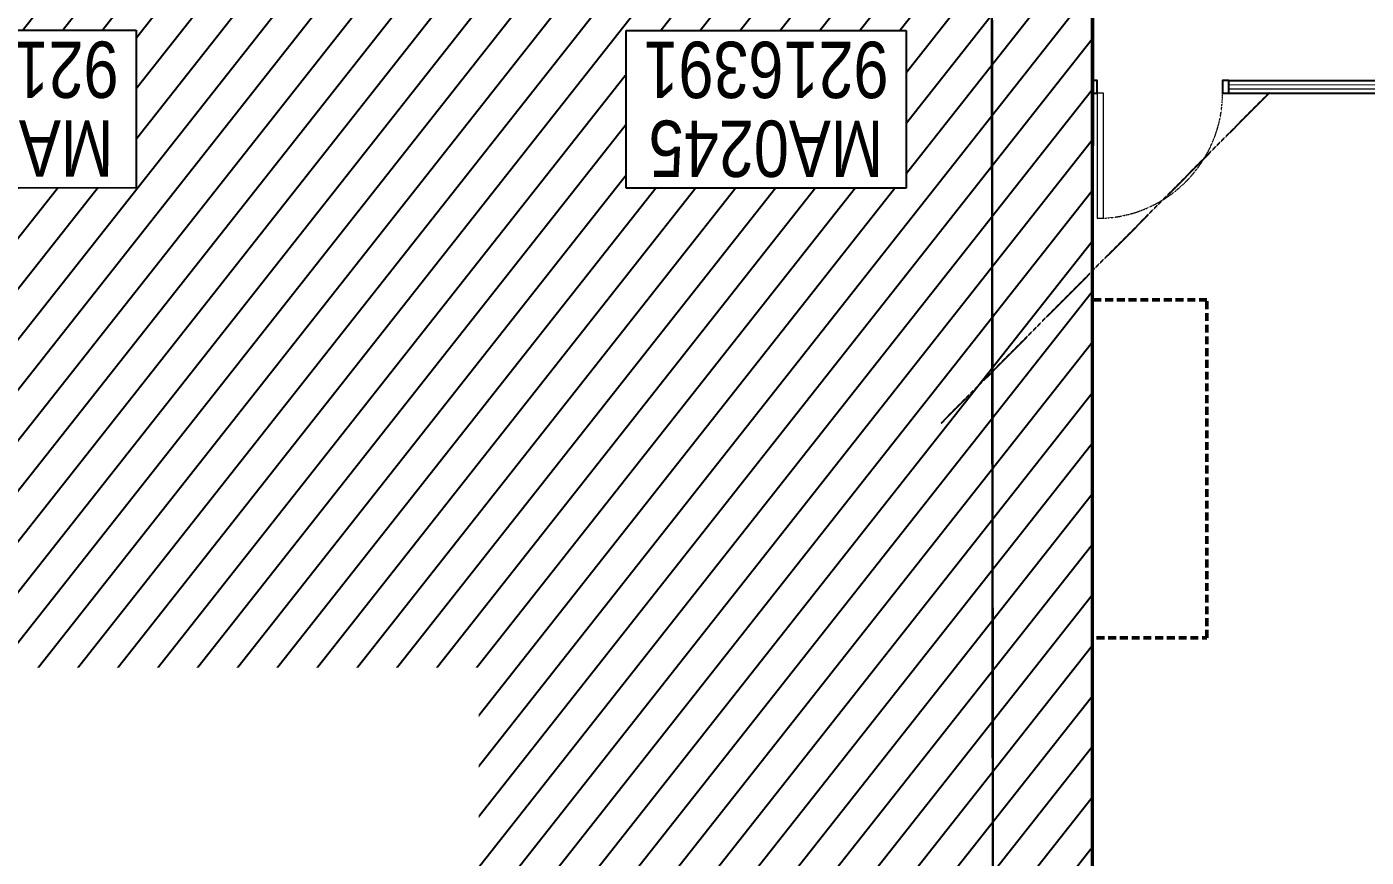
# Model space of a CAD drawing. Header units: centimetres. Extents: x -6122352 to 4157695, y -1694241 to 1947892.
# Drawn here: x 48257 to 58955, y -167458 to -160826 of the extents above; entities that cross this region are included whole.
import ezdxf
from ezdxf.xclip import XClip

# ---------------------------------------------------------------- set-up
doc = ezdxf.new("R2010")
doc.units = ezdxf.units.CM
doc.header["$MEASUREMENT"] = 0
doc.header["$XCLIPFRAME"] = 2
for name, pattern in [('23585-XR-AR-END-GROUND FLOOR$0$XR-END-GROUND FLOOR PLAN$0$HIDDEN2', [0.1875, 0.125, -0.0625]), ('DASHED2', [0.375, 0.25, -0.125]), ('XR-AR-END-SETTING OUT PLAN$0$23261-XR-AR-SI-GF$0$HIDDEN', [0.375, 0.25, -0.125]), ('XR-AR-END-SETTING OUT PLAN$0$23585-XR-AR-END-GROUND FLOOR$0$23261-XR-AR-SI-GF$0$HIDDEN', [0.375, 0.25, -0.125]), ('XR-AR-END-SETTING OUT PLAN$0$23585-XR-AR-END-GROUND FLOOR$0$945-4P-1-101-GROUND FLOOR PLAN$0$XR-MIDDLE-GROUND FLOOR PLAN$0$HIDDEN2', [0.1875, 0.125, -0.0625]), ('XR-AR-END-SETTING OUT PLAN$0$23585-XR-AR-END-GROUND FLOOR$0$HIDDEN', [0.375, 0.25, -0.125]), ('XR-AR-END-SETTING OUT PLAN$0$23585-XR-AR-END-GROUND FLOOR$0$XR-END-GROUND FLOOR PLAN$0$HIDDEN', [9.525, 6.35, -3.175]), ('XR-AR-END-SETTING OUT PLAN$0$23585-XR-AR-END-GROUND FLOOR$0$XR-END-GROUND FLOOR PLAN$0$HIDDEN2', [0.1875, 0.125, -0.0625]), ('XR-AR-END-SETTING OUT PLAN$0$23585-XR-AR-END-GROUND FLOOR$0$XR-END-GROUND FLOOR PLAN$0$xf_6a1$0$DASHED', [0.75, 0.5, -0.25]), ('XR-AR-MID-SETTING OUT FOR MASTER$0$23585-XR-AR-MID-GROUND FLOOR$0$23261-XR-AR-SI-GF$0$HIDDEN', [0.375, 0.25, -0.125]), ('XR-AR-MID-SETTING OUT FOR MASTER$0$23585-XR-AR-MID-GROUND FLOOR$0$945-4P-1-101-GROUND FLOOR PLAN$0$XR-MIDDLE-GROUND FLOOR PLAN$0$HIDDEN', [9.525, 6.35, -3.175]), ('XR-AR-MID-SETTING OUT FOR MASTER$0$23585-XR-AR-MID-GROUND FLOOR$0$945-4P-1-101-GROUND FLOOR PLAN$0$XR-MIDDLE-GROUND FLOOR PLAN$0$HIDDEN2', [0.1875, 0.125, -0.0625])]:
    doc.linetypes.add(name, pattern=pattern)
doc.layers.add('08-Compound Wall-3', color=5, linetype='Continuous', lineweight=25, true_color=0x0000ff)
doc.layers.add('23585-XR-AR-DAMAC PLOT LIMITS$0$1-End units', color=7, linetype='Continuous', lineweight=5, true_color=0xf8991e)
for name, color, linetype in [('23585-XR-AR-BOUNDARY WALLS AND SETBACKS$0$setback', 7, 'XR-AR-END-SETTING OUT PLAN$0$23261-XR-AR-SI-GF$0$HIDDEN'), ('@MI-REF LAYER', 7, 'Continuous'), ('B_TH_2', 7, 'Continuous'), ('XR-AR-END-SETTING OUT PLAN$0$23585-XR-AR-END-GROUND FLOOR$0$A-Flor-Hral', 3, 'Continuous'), ('XR-AR-END-SETTING OUT PLAN$0$23585-XR-AR-END-GROUND FLOOR$0$A-Flor-Strs', 1, 'Continuous'), ('XR-AR-MID-SETTING OUT FOR MASTER$0$23585-XR-AR-MID-GROUND FLOOR$0$A-Flor-Hral', 3, 'Continuous'), ('XR-AR-MID-SETTING OUT FOR MASTER$0$23585-XR-AR-MID-GROUND FLOOR$0$A-Flor-Strs', 1, 'Continuous'), ('XR-AR-MID-SETTING OUT FOR MASTER$0$23585-XR-AR-MID-GROUND FLOOR$0$G-SHAD-20', 251, 'Continuous'), ('XR-AR-MID-SETTING OUT FOR MASTER$0$23585-XR-AR-MID-GROUND FLOOR$0$GS-HATCH-FLOOR TILE', 251, 'Continuous'), ('Xref group 33-41$0$Overall SOP Plan$0$LAC-609-NG10-1-XREF-GRID-125SC$0$17-GRIDD', 5, 'Continuous')]:
    doc.layers.add(name, color=color, linetype=linetype)
for name, color, linetype, lineweight in [('23585-XR-AR-DAMAC PLOT LIMITS$0$1-Mid units', 41, 'Continuous', 5), ('23585-XR-AR-END-GROUND FLOOR$0$A-LOVR-PLAN', 251, 'Continuous', 9), ('@ Foundations', 4, 'DASHED2', 50), ('A-ANNO-TEXT', 3, 'Continuous', 25), ('XR-AR-END-SETTING OUT PLAN$0$23585-XR-AR-END-GROUND FLOOR$0$A-DOOR-FULL', 1, 'Continuous', 9), ('XR-AR-END-SETTING OUT PLAN$0$23585-XR-AR-END-GROUND FLOOR$0$A-EQUP-KITN-PLAN', 202, 'Continuous', 9), ('XR-AR-END-SETTING OUT PLAN$0$23585-XR-AR-END-GROUND FLOOR$0$A-FLOR-OVHD', 9, 'XR-AR-END-SETTING OUT PLAN$0$23585-XR-AR-END-GROUND FLOOR$0$23261-XR-AR-SI-GF$0$HIDDEN', 15), ('XR-AR-END-SETTING OUT PLAN$0$23585-XR-AR-END-GROUND FLOOR$0$A-FLOR-UNDR', 8, 'XR-AR-END-SETTING OUT PLAN$0$23585-XR-AR-END-GROUND FLOOR$0$HIDDEN', 5), ('XR-AR-END-SETTING OUT PLAN$0$23585-XR-AR-END-GROUND FLOOR$0$A-GLAZ-SILL', 8, 'Continuous', 5), ('XR-AR-END-SETTING OUT PLAN$0$23585-XR-AR-END-GROUND FLOOR$0$A-GLAZ-WNDO', 232, 'Continuous', 9), ('XR-AR-END-SETTING OUT PLAN$0$23585-XR-AR-END-GROUND FLOOR$0$A-LOVR-PLAN', 111, 'Continuous', 9), ('XR-AR-END-SETTING OUT PLAN$0$23585-XR-AR-END-GROUND FLOOR$0$A-WALL', 7, 'Continuous', 30), ('XR-AR-END-SETTING OUT PLAN$0$23585-XR-AR-END-GROUND FLOOR$0$A-WALL-FNSH', 9, 'Continuous', 5), ('XR-AR-END-SETTING OUT PLAN$0$23585-XR-AR-END-GROUND FLOOR$0$S-COLS', 51, 'Continuous', 40), ('XR-AR-END-SETTING OUT PLAN$0$23585-XR-AR-END-GROUND FLOOR$0$S-COLS-PATT', 8, 'Continuous', 5), ('XR-AR-MID-SETTING OUT FOR MASTER$0$23585-XR-AR-MID-GROUND FLOOR$0$$A-WALL', 1, 'Continuous', 5), ('XR-AR-MID-SETTING OUT FOR MASTER$0$23585-XR-AR-MID-GROUND FLOOR$0$A-DOOR-FULL', 1, 'Continuous', 9), ('XR-AR-MID-SETTING OUT FOR MASTER$0$23585-XR-AR-MID-GROUND FLOOR$0$A-FLOR-OVHD', 9, 'XR-AR-MID-SETTING OUT FOR MASTER$0$23585-XR-AR-MID-GROUND FLOOR$0$23261-XR-AR-SI-GF$0$HIDDEN', 15), ('XR-AR-MID-SETTING OUT FOR MASTER$0$23585-XR-AR-MID-GROUND FLOOR$0$A-GLAZ-SILL', 8, 'Continuous', 5), ('XR-AR-MID-SETTING OUT FOR MASTER$0$23585-XR-AR-MID-GROUND FLOOR$0$A-WALL', 7, 'Continuous', 30), ('XR-AR-MID-SETTING OUT FOR MASTER$0$23585-XR-AR-MID-GROUND FLOOR$0$A-WALL-FNSH', 9, 'Continuous', 5), ('XR-AR-MID-SETTING OUT FOR MASTER$0$23585-XR-AR-MID-GROUND FLOOR$0$S-COLS', 51, 'Continuous', 40)]:
    doc.layers.add(name, color=color, linetype=linetype, lineweight=lineweight)
doc.styles.get("Standard").update_dxf_attribs({"font": 'arial.ttf'})
doc.styles.add('Xref group 33-41$0$Overall SOP Plan$0$LAC-609-NG10-1-XREF-GRID-125SC$0$GRID-DIM-NO', font='arial.ttf', dxfattribs={"width": 0.8})
doc.dimstyles.new('LEADER', dxfattribs={"dimtxt": 0.18, "dimasz": 0.25, "dimexe": 0.18, "dimexo": 0.0625, "dimgap": 0.09, "dimtad": 0, "dimtih": 1, "dimtoh": 1, "dimdec": 4, "dimzin": 0, "dimdsep": 46, "dimtxsty": 'Standard', "dimblk": 'DOT', "dimcen": 0.09, "dimadec": 0, "dimazin": 0, "dimtfac": 1, "dimtdec": 4, "dimtofl": 0, "dimtmove": 0, "dimatfit": 3, "dimldrblk": 'DOT', "dimfxl": 1, "dimtolj": 1, "dimtzin": 0, "dimarcsym": 0})

# ---------------------------------------------------------------- blocks, each defined once
blk = doc.blocks.new('23585-XR-AR-BOUNDARY WALLS AND SETBACKS')
at = {"layer": '23585-XR-AR-BOUNDARY WALLS AND SETBACKS$0$setback', "ltscale": 40, "const_width": 0.05}
blk.add_lwpolyline([(496542.317, 2768835.865), (496538.162, 2768831.331), (496534.109, 2768826.907), (496530.055, 2768822.484), (496525.899, 2768817.947), (496540.276, 2768804.773), (496544.432, 2768809.309), (496546.357, 2768811.41), (496548.486, 2768813.734), (496552.54, 2768818.157), (496556.694, 2768822.692)], close=True, dxfattribs=at)
blk = doc.blocks.new('A$C9d9485f6')
at = {"layer": 'A-ANNO-TEXT', "rotation": 312.4881850805905}
blk.add_blockref('23585-XR-AR-BOUNDARY WALLS AND SETBACKS', (-2377088.535, -1504219.252), dxfattribs=at)
blk = doc.blocks.new('23585-XR-AR-DAMAC PLOT LIMITS')
at = {"layer": '23585-XR-AR-DAMAC PLOT LIMITS$0$1-End units', "color": 251, "true_color": 0x636466}
blk.add_lwpolyline([(496560.933, 2768822.877), (496554.752, 2768816.131), (496537.056, 2768832.344), (496543.238, 2768839.091)], close=True, dxfattribs=at)
at = {"layer": '23585-XR-AR-DAMAC PLOT LIMITS$0$1-Mid units', "color": 251, "true_color": 0x636466}
blk.add_lwpolyline([(496554.752, 2768816.131), (496550.698, 2768811.707), (496533.003, 2768827.921), (496537.056, 2768832.344)], close=True, dxfattribs=at)
blk = doc.blocks.new('A$Cf093b529')
at = {"layer": 'A-ANNO-TEXT'}
blk.add_blockref('23585-XR-AR-DAMAC PLOT LIMITS', (-495391.99, -2768603.442), dxfattribs=at)
blk = doc.blocks.new('XR-AR-MID-SETTING OUT FOR MASTER$0$23585-XR-AR-MID-GROUND FLOOR$0$945-4P-1-101-GROUND FLOOR PLAN$0$XR-MIDDLE-GROUND FLOOR PLAN$0$BREAK LINE1')
blk.add_lwpolyline([(648, -6, 0, 0, 0), (101, -6, 16.7, 16.7, 0), (38, -178, 16.7, 16.7, 0), (-87, 166, 16.7, 16.7, 0), (-149, -6, 0, 0, 0), (-912, -6, 0, 0, 0)], format="xyseb")
blk = doc.blocks.new('XR-AR-MID-SETTING OUT FOR MASTER$0$23585-XR-AR-MID-GROUND FLOOR$0$945-4P-1-101-GROUND FLOOR PLAN$0$XR-MIDDLE-GROUND FLOOR PLAN$0$WRFWF')
at = {"layer": 'XR-AR-MID-SETTING OUT FOR MASTER$0$23585-XR-AR-MID-GROUND FLOOR$0$A-FLOR-OVHD', "linetype": 'XR-AR-MID-SETTING OUT FOR MASTER$0$23585-XR-AR-MID-GROUND FLOOR$0$945-4P-1-101-GROUND FLOOR PLAN$0$XR-MIDDLE-GROUND FLOOR PLAN$0$HIDDEN', "ltscale": 0.1}
for p, q in [((9250, 14090), (9250, 9909)), ((10350, 14089), (9250, 14089)), ((10350, 13809), (9250, 13809)), ((10350, 13529), (9250, 13529)), ((10350, 13249), (9250, 13249)), ((10350, 12969), (9250, 12969)), ((10350, 12689), (9250, 12689)), ((10350, 12409), (9250, 12409)), ((10350, 12129), (9250, 12129)), ((10350, 11849), (9250, 11849)), ((10350, 11569), (9250, 11569)), ((10350, 11289), (9250, 11289)), ((10350, 11009), (9250, 11009)), ((10350, 11009), (10350, 9909)), ((10350, 9909), (9250, 9909))]:
    blk.add_line(p, q, dxfattribs=at)
blk.add_lwpolyline([(10350, 14370), (10350, 11009)], dxfattribs=at)
blk = doc.blocks.new('XR-AR-MID-SETTING OUT FOR MASTER$0$23585-XR-AR-MID-GROUND FLOOR$0$945-4P-1-101-GROUND FLOOR PLAN$0$XR-MIDDLE-GROUND FLOOR PLAN$0$ASDASDASD')
blk.add_wipeout([(-42428, 24502), (-42278, 24502), (-42278, 24052), (-42428, 24052)])
blk.add_hatch(color=256).paths.add_polyline_path([(-42428, 24502), (-42278, 24502), (-42428, 24052)])
for p, q in [((-42278, 24502), (-42428, 24502)), ((-42428, 24502), (-42428, 24052)), ((-42428, 24052), (-42278, 24502)), ((-42278, 24052), (-42278, 24502)), ((-42428, 24052), (-42278, 24052))]:
    blk.add_line(p, q)
blk = doc.blocks.new('*U130')
for points in [[(91, 0), (41, 0), (41, 1021), (91, 1021)], [(0, 0), (38, 0), (38, -50), (50, -50), (50, -122), (0, -122)], [(1100, 0), (1062, 0), (1062, -50), (1050, -50), (1050, -122), (1100, -122)]]:
    blk.add_lwpolyline(points, close=True)
at = {"color": 8, "linetype": 'XR-AR-MID-SETTING OUT FOR MASTER$0$23585-XR-AR-MID-GROUND FLOOR$0$945-4P-1-101-GROUND FLOOR PLAN$0$XR-MIDDLE-GROUND FLOOR PLAN$0$HIDDEN2'}
blk.add_arc((41, 0), 1021, 0, 90, dxfattribs=at)
at = {"layer": 'XR-AR-MID-SETTING OUT FOR MASTER$0$23585-XR-AR-MID-GROUND FLOOR$0$A-GLAZ-SILL', "linetype": 'XR-AR-MID-SETTING OUT FOR MASTER$0$23585-XR-AR-MID-GROUND FLOOR$0$945-4P-1-101-GROUND FLOOR PLAN$0$XR-MIDDLE-GROUND FLOOR PLAN$0$HIDDEN2', "ltscale": 3}
blk.add_lwpolyline([(0, 0), (1100, 0), (1100, -122), (0, -122)], close=True, dxfattribs=at)
blk = doc.blocks.new('XR-AR-MID-SETTING OUT FOR MASTER$0$23585-XR-AR-MID-GROUND FLOOR$0$A$C08698786')
at = {"layer": 'XR-AR-MID-SETTING OUT FOR MASTER$0$23585-XR-AR-MID-GROUND FLOOR$0$S-COLS', "color": 252, "lineweight": 30}
blk.add_lwpolyline([(-100, 16145), (-100, 14945), (100, 14945), (100, 16145)], close=True, dxfattribs=at)
blk = doc.blocks.new('XR-AR-MID-SETTING OUT FOR MASTER')
at = {"layer": 'XR-AR-MID-SETTING OUT FOR MASTER$0$23585-XR-AR-MID-GROUND FLOOR$0$A-Flor-Hral', "color": 8}
blk.add_lwpolyline([(100, 14903), (2090, 14903), (2090, 14853), (100, 14853)], dxfattribs=at)
at = {"layer": 'XR-AR-MID-SETTING OUT FOR MASTER$0$23585-XR-AR-MID-GROUND FLOOR$0$A-Flor-Strs', "color": 8}
for p, q in [((2040, 14953), (100, 14953)), ((1200, 14953), (1200, 14903)), ((1480, 14953), (1480, 14903)), ((1760, 14953), (1760, 14903)), ((2040, 14953), (2040, 14903)), ((1200, 14853), (1200, 13953)), ((1480, 14853), (1480, 13953)), ((1760, 14853), (1760, 13953)), ((2040, 14853), (2040, 13953)), ((1100, 13853), (100, 13853)), ((1200, 13853), (1200, 13573)), ((1480, 13903), (1480, 13853)), ((1760, 13903), (1760, 13853)), ((2040, 13903), (2040, 13853)), ((1100, 13573), (100, 13573)), ((1200, 13573), (1150, 13573))]:
    blk.add_line(p, q, dxfattribs=at)
blk.add_lwpolyline([(1200, 13903), (1200, 13853), (1150, 13853)], dxfattribs=at)
at = {"layer": 'XR-AR-MID-SETTING OUT FOR MASTER$0$23585-XR-AR-MID-GROUND FLOOR$0$A-Flor-Strs', "color": 8, "const_width": 15}
blk.add_lwpolyline([(455, 13685), (650, 13573), (845, 13685)], dxfattribs=at)
at = {"layer": 'XR-AR-MID-SETTING OUT FOR MASTER$0$23585-XR-AR-MID-GROUND FLOOR$0$A-Flor-Strs', "color": 8}
blk.add_circle((2040, 14403), 45, dxfattribs=at)
at = {"layer": 'XR-AR-MID-SETTING OUT FOR MASTER$0$23585-XR-AR-MID-GROUND FLOOR$0$A-WALL', "color": 8}
blk.add_lwpolyline([(2100, 11050), (2100, 10950)], dxfattribs=at)
at = {"layer": 'XR-AR-MID-SETTING OUT FOR MASTER$0$23585-XR-AR-MID-GROUND FLOOR$0$A-WALL-FNSH', "color": 8}
for points in [[(2080, 10930), (120, 10930), (120, 8973), (1100, 8973), (1100, 8953)], [(2100, 9950), (2080, 9950), (2080, 10930)]]:
    blk.add_lwpolyline(points, dxfattribs=at)
at = {"layer": 'XR-AR-MID-SETTING OUT FOR MASTER$0$23585-XR-AR-MID-GROUND FLOOR$0$$A-WALL', "color": 8}
blk.add_blockref('XR-AR-MID-SETTING OUT FOR MASTER$0$23585-XR-AR-MID-GROUND FLOOR$0$945-4P-1-101-GROUND FLOOR PLAN$0$XR-MIDDLE-GROUND FLOOR PLAN$0$WRFWF', (-9150, -797), dxfattribs=at)
at = {"layer": 'XR-AR-MID-SETTING OUT FOR MASTER$0$23585-XR-AR-MID-GROUND FLOOR$0$A-DOOR-FULL', "color": 8, "xscale": 0.8181820445283869, "yscale": 0.8181820445283869, "zscale": 0.8181820445283869, "rotation": 90}
blk.add_blockref('*U130', (2100, 11150), dxfattribs=at)
at = {"layer": 'XR-AR-MID-SETTING OUT FOR MASTER$0$23585-XR-AR-MID-GROUND FLOOR$0$A-FLOR-OVHD', "color": 8, "linetype": 'XR-AR-MID-SETTING OUT FOR MASTER$0$23585-XR-AR-MID-GROUND FLOOR$0$23261-XR-AR-SI-GF$0$HIDDEN', "ltscale": 5, "xscale": -0.9999999999999997, "rotation": 194.2810957359752}
blk.add_blockref('XR-AR-MID-SETTING OUT FOR MASTER$0$23585-XR-AR-MID-GROUND FLOOR$0$945-4P-1-101-GROUND FLOOR PLAN$0$XR-MIDDLE-GROUND FLOOR PLAN$0$BREAK LINE1', (675, 13433), dxfattribs=at)
at = {"layer": 'XR-AR-MID-SETTING OUT FOR MASTER$0$23585-XR-AR-MID-GROUND FLOOR$0$G-SHAD-20', "color": 8}
blk.add_blockref('XR-AR-MID-SETTING OUT FOR MASTER$0$23585-XR-AR-MID-GROUND FLOOR$0$945-4P-1-101-GROUND FLOOR PLAN$0$XR-MIDDLE-GROUND FLOOR PLAN$0$ASDASDASD', (44478, -10850), dxfattribs=at)
at = {"layer": 'XR-AR-MID-SETTING OUT FOR MASTER$0$23585-XR-AR-MID-GROUND FLOOR$0$A-Flor-Hral', "color": 8}
blk.add_lwpolyline([(1150, 13560), (1150, 13903), (2090, 13903), (2090, 13953), (1100, 13953), (1100, 13548)], dxfattribs=at)
at = {"layer": 'XR-AR-MID-SETTING OUT FOR MASTER$0$23585-XR-AR-MID-GROUND FLOOR$0$A-Flor-Strs', "color": 8}
blk.add_lwpolyline([(650, 13573), (650, 14403), (2040, 14403)], dxfattribs=at)
at = {"layer": 'XR-AR-MID-SETTING OUT FOR MASTER$0$23585-XR-AR-MID-GROUND FLOOR$0$A-WALL', "color": 8}
for points in [[(100, 19473), (-100, 19473), (-100, 5500), (100, 5500), (100, 8850), (1100, 8850), (1100, 8950), (100, 8950), (100, 10950), (2100, 10950), (2100, 9950), (2200, 9950), (2200, 11150), (2100, 11150), (2100, 11050), (100, 11050)], [(2200, 13653), (2200, 13653), (2200, 13853), (1200, 13853), (1200, 13753), (1850, 13753), (1850, 13103), (2100, 13103), (2100, 12653), (1950, 12653), (1950, 12552), (2100, 12552), (2100, 12050), (2200, 12050), (2200, 13203), (2050, 13203), (2050, 13653), (2200, 13653)], [(1950, 13203), (2000, 13203), (2000, 13653), (1950, 13653)]]:
    blk.add_lwpolyline(points, close=True, dxfattribs=at)
at = {"layer": 'XR-AR-MID-SETTING OUT FOR MASTER$0$23585-XR-AR-MID-GROUND FLOOR$0$GS-HATCH-FLOOR TILE', "color": 8}
blk.add_blockref('XR-AR-MID-SETTING OUT FOR MASTER$0$23585-XR-AR-MID-GROUND FLOOR$0$A$C08698786', (0, 0), dxfattribs=at)
blk = doc.blocks.new('MID UNIT')
at = {"xscale": 0.001, "yscale": 0.001, "zscale": 0.001}
blk.add_blockref('XR-AR-MID-SETTING OUT FOR MASTER', (0, 0), dxfattribs=at)
blk = doc.blocks.new('XR-AR-END-SETTING OUT PLAN$0$23585-XR-AR-END-GROUND FLOOR$0$XR-END-GROUND FLOOR PLAN$0$A$C69996ABC')
at = {"layer": 'XR-AR-END-SETTING OUT PLAN$0$23585-XR-AR-END-GROUND FLOOR$0$A-GLAZ-SILL'}
blk.add_line((0.25, 1), (0.25, 0.1), dxfattribs=at)
at = {"layer": 'XR-AR-END-SETTING OUT PLAN$0$23585-XR-AR-END-GROUND FLOOR$0$A-GLAZ-WNDO'}
for p, q in [((0, 1), (0, 0.95)), ((0.25, 1), (0, 1)), ((0.15, 0.95), (0.15, 1)), ((0.15, 1), (0.15, 0.1)), ((0, 0.95), (0.15, 0.95)), ((0, 0.95), (0, 0.15)), ((0.15, 0.15), (0, 0.15)), ((0, 0.1), (0, 0.15)), ((0.15, 0.1), (0.15, 0.15)), ((0.25, 0.1), (0, 0.1))]:
    blk.add_line(p, q, dxfattribs=at)
blk.add_lwpolyline([(0, 0.95), (0, 0.15), (0.05, 0.15), (0.05, 0.95)], close=True, dxfattribs=at)
blk.add_lwpolyline([(0.05, 0.1), (0, 0.1)], dxfattribs=at)
blk = doc.blocks.new('*U35')
for points in [[(91, 0), (41, 0), (41, 1021), (91, 1021)], [(0, 0), (38, 0), (38, -50), (50, -50), (50, -250), (0, -250)], [(1100, 0), (1062, 0), (1062, -50), (1050, -50), (1050, -250), (1100, -250)]]:
    blk.add_lwpolyline(points, close=True)
at = {"color": 8, "linetype": 'XR-AR-END-SETTING OUT PLAN$0$23585-XR-AR-END-GROUND FLOOR$0$XR-END-GROUND FLOOR PLAN$0$HIDDEN2'}
blk.add_arc((41, 0), 1021, 0, 90, dxfattribs=at)
at = {"layer": 'XR-AR-END-SETTING OUT PLAN$0$23585-XR-AR-END-GROUND FLOOR$0$A-GLAZ-SILL', "linetype": 'XR-AR-END-SETTING OUT PLAN$0$23585-XR-AR-END-GROUND FLOOR$0$945-4P-1-101-GROUND FLOOR PLAN$0$XR-MIDDLE-GROUND FLOOR PLAN$0$HIDDEN2', "ltscale": 3}
blk.add_lwpolyline([(0, 0), (1100, 0), (1100, -250), (0, -250)], close=True, dxfattribs=at)
blk = doc.blocks.new('*U36')
at = {"linetype": 'XR-AR-END-SETTING OUT PLAN$0$23585-XR-AR-END-GROUND FLOOR$0$XR-END-GROUND FLOOR PLAN$0$HIDDEN', "ltscale": 0.2}
blk.add_lwpolyline([(672, 0, 0, 0, 0), (125, 0, 16.7, 16.7, 0), (62, -172, 16.7, 16.7, 0), (-62, 172, 16.7, 16.7, 0), (-125, 0, 0, 0, 0), (-772, 0, 0, 0, 0)], format="xyseb", dxfattribs=at)
blk = doc.blocks.new('XR-AR-END-SETTING OUT PLAN$0$23585-XR-AR-END-GROUND FLOOR$0$XR-END-GROUND FLOOR PLAN$0$A$C45491A9B')
blk.add_lwpolyline([(-50, 0), (0, 0), (0, 1000), (-50, 1000)], close=True)
at = {"color": 8, "linetype": 'XR-AR-END-SETTING OUT PLAN$0$23585-XR-AR-END-GROUND FLOOR$0$XR-END-GROUND FLOOR PLAN$0$HIDDEN2'}
blk.add_arc((0, 0), 1000, 90, 180, dxfattribs=at)
blk = doc.blocks.new('*U131')
for points in [[(91, 0), (41, 0), (41, 1021), (91, 1021)], [(0, 0), (38, 0), (38, -50), (50, -50), (50, -122), (0, -122)], [(1100, 0), (1062, 0), (1062, -50), (1050, -50), (1050, -122), (1100, -122)]]:
    blk.add_lwpolyline(points, close=True)
at = {"color": 8, "linetype": 'XR-AR-END-SETTING OUT PLAN$0$23585-XR-AR-END-GROUND FLOOR$0$XR-END-GROUND FLOOR PLAN$0$HIDDEN2'}
blk.add_arc((41, 0), 1021, 0, 90, dxfattribs=at)
at = {"layer": 'XR-AR-END-SETTING OUT PLAN$0$23585-XR-AR-END-GROUND FLOOR$0$A-GLAZ-SILL', "linetype": 'XR-AR-END-SETTING OUT PLAN$0$23585-XR-AR-END-GROUND FLOOR$0$945-4P-1-101-GROUND FLOOR PLAN$0$XR-MIDDLE-GROUND FLOOR PLAN$0$HIDDEN2', "ltscale": 3}
blk.add_lwpolyline([(0, 0), (1100, 0), (1100, -122), (0, -122)], close=True, dxfattribs=at)
blk = doc.blocks.new('XR-AR-END-SETTING OUT PLAN$0$23585-XR-AR-END-GROUND FLOOR$0$A$C75a8815d')
at = {"layer": 'XR-AR-END-SETTING OUT PLAN$0$23585-XR-AR-END-GROUND FLOOR$0$S-COLS', "color": 252, "lineweight": 30}
for points in [[(6050, 10645), (6050, 9445), (6250, 9445), (6250, 10645)], [(0, 8600), (0, 7600), (250, 7600), (250, 8600)]]:
    blk.add_lwpolyline(points, close=True, dxfattribs=at)
blk = doc.blocks.new('23585-XR-AR-END-GROUND FLOOR$0$XR-END-GROUND FLOOR PLAN$0$A$C45491A9B')
blk.add_lwpolyline([(-50, 0), (0, 0), (0, 1000), (-50, 1000)], close=True)
at = {"color": 8, "linetype": '23585-XR-AR-END-GROUND FLOOR$0$XR-END-GROUND FLOOR PLAN$0$HIDDEN2'}
blk.add_arc((0, 0), 1000, 90, 180, dxfattribs=at)
blk = doc.blocks.new('XR-AR-END-SETTING OUT PLAN')
at = {"layer": '08-Compound Wall-3'}
for p, q in [((1900, 10600), (-523, 10600)), ((1900, 10500), (-523, 10500))]:
    blk.add_line(p, q, dxfattribs=at)
for points in [[(1950, 10600), (1900, 10600), (1900, 10500), (1950, 10500)], [(3000, 10600), (2950, 10600), (2950, 10500), (3000, 10500)]]:
    blk.add_lwpolyline(points, close=True, dxfattribs=at)
at = {"layer": '23585-XR-AR-END-GROUND FLOOR$0$A-LOVR-PLAN'}
blk.add_lwpolyline([(1900, 10600), (1900, 10500)], dxfattribs=at)
blk.add_lwpolyline([(1900, 10535), (1900, 10565), (-523, 10565), (-523, 10535)], close=True, dxfattribs=at)
at = {"layer": 'XR-AR-END-SETTING OUT PLAN$0$23585-XR-AR-END-GROUND FLOOR$0$A-EQUP-KITN-PLAN', "color": 8}
for p, q in [((3650, 14100), (5250, 14100)), ((3650, 13850), (3650, 14100)), ((5250, 13850), (5250, 14100)), ((3650, 13750), (5250, 13750)), ((3850, 11100), (3850, 13150)), ((5650, 13150), (3850, 13150)), ((5650, 11100), (3850, 11100))]:
    blk.add_line(p, q, dxfattribs=at)
at = {"layer": 'XR-AR-END-SETTING OUT PLAN$0$23585-XR-AR-END-GROUND FLOOR$0$A-EQUP-KITN-PLAN', "color": 8, "linetype": 'XR-AR-END-SETTING OUT PLAN$0$23585-XR-AR-END-GROUND FLOOR$0$XR-END-GROUND FLOOR PLAN$0$xf_6a1$0$DASHED'}
for p, q in [((3650, 12900), (3650, 13850)), ((3250, 12900), (3650, 12900)), ((5650, 10900), (3850, 10900))]:
    blk.add_line(p, q, dxfattribs=at)
at = {"layer": 'XR-AR-END-SETTING OUT PLAN$0$23585-XR-AR-END-GROUND FLOOR$0$A-Flor-Hral', "color": 8}
for p, q in [((7060, 13800), (9050, 13800)), ((7060, 13750), (7060, 13800)), ((7060, 13750), (9050, 13750)), ((7060, 12850), (8050, 12850)), ((7060, 12800), (7060, 12850)), ((8050, 11545), (8050, 12850)), ((7060, 12800), (8000, 12800)), ((8000, 11527), (8000, 12800))]:
    blk.add_line(p, q, dxfattribs=at)
at = {"layer": 'XR-AR-END-SETTING OUT PLAN$0$23585-XR-AR-END-GROUND FLOOR$0$A-FLOR-OVHD', "color": 8, "ltscale": 5}
for p, q in [((5250, 13850), (3650, 13850)), ((5250, 13750), (3650, 13750)), ((5650, 12950), (5650, 11300)), ((5750, 12950), (5750, 11300)), ((3750, 11000), (3250, 10500)), ((3250, 11000), (3750, 10500))]:
    blk.add_line(p, q, dxfattribs=at)
at = {"layer": 'XR-AR-END-SETTING OUT PLAN$0$23585-XR-AR-END-GROUND FLOOR$0$A-FLOR-OVHD', "color": 8}
blk.add_line((3200, 10250), (3200, 9000), dxfattribs=at)
at = {"layer": 'XR-AR-END-SETTING OUT PLAN$0$23585-XR-AR-END-GROUND FLOOR$0$A-Flor-Strs', "color": 8}
for p, q in [((7110, 13850), (9050, 13850)), ((7110, 13800), (7110, 13850)), ((7390, 13800), (7390, 13850)), ((7670, 13800), (7670, 13850)), ((7950, 13800), (7950, 13850)), ((7110, 12850), (7110, 13750)), ((7390, 12850), (7390, 13750)), ((7670, 12850), (7670, 13750)), ((7950, 12850), (7950, 13750)), ((7110, 12750), (7110, 12800)), ((7390, 12750), (7390, 12800)), ((7670, 12750), (7670, 12800)), ((7950, 12800), (7950, 11509)), ((7950, 12750), (8000, 12750)), ((8050, 12750), (9050, 12750)), ((8000, 12470), (7950, 12470)), ((8050, 12470), (9050, 12470)), ((8000, 12190), (7950, 12190)), ((8050, 12190), (9050, 12190)), ((8000, 11910), (7950, 11910)), ((8050, 11910), (9050, 11910)), ((8000, 11630), (7950, 11630)), ((8050, 11630), (8280, 11630)), ((3000, 10250), (3000, 9000)), ((3300, 10250), (3300, 9000))]:
    blk.add_line(p, q, dxfattribs=at)
at = {"layer": 'XR-AR-END-SETTING OUT PLAN$0$23585-XR-AR-END-GROUND FLOOR$0$A-Flor-Strs', "color": 8, "linetype": 'XR-AR-END-SETTING OUT PLAN$0$23585-XR-AR-END-GROUND FLOOR$0$XR-END-GROUND FLOOR PLAN$0$HIDDEN', "ltscale": 0.1}
for p, q in [((8280, 11630), (8414, 11630)), ((8500, 11630), (9050, 11630)), ((7950, 11509), (7950, 8110)), ((8000, 9060), (8000, 11527)), ((8050, 9010), (8050, 11545)), ((8000, 11350), (7950, 11350)), ((8050, 11350), (9050, 11350)), ((8000, 11070), (7950, 11070)), ((8050, 11070), (9050, 11070)), ((8000, 10790), (7950, 10790)), ((8050, 10790), (9050, 10790)), ((8000, 10510), (7950, 10510)), ((8050, 10510), (9050, 10510)), ((8000, 10230), (7950, 10230)), ((8050, 10230), (9030, 10230))]:
    blk.add_line(p, q, dxfattribs=at)
at = {"layer": 'XR-AR-END-SETTING OUT PLAN$0$23585-XR-AR-END-GROUND FLOOR$0$A-Flor-Strs', "color": 8}
for points in [[(8550, 12190), (8550, 13300), (7110, 13300)], [(8414, 11630), (8500, 11630)]]:
    blk.add_lwpolyline(points, dxfattribs=at)
at = {"layer": 'XR-AR-END-SETTING OUT PLAN$0$23585-XR-AR-END-GROUND FLOOR$0$A-Flor-Strs', "color": 8, "const_width": 20}
blk.add_lwpolyline([(8325, 12330), (8550, 12190), (8775, 12330)], dxfattribs=at)
at = {"layer": 'XR-AR-END-SETTING OUT PLAN$0$23585-XR-AR-END-GROUND FLOOR$0$A-Flor-Strs', "color": 8}
blk.add_circle((7110, 13300), 41.8, dxfattribs=at)
at = {"layer": 'XR-AR-END-SETTING OUT PLAN$0$23585-XR-AR-END-GROUND FLOOR$0$A-FLOR-UNDR', "color": 8, "ltscale": 5}
blk.add_line((7950, 12650), (9050, 12650), dxfattribs=at)
at = {"layer": 'XR-AR-END-SETTING OUT PLAN$0$23585-XR-AR-END-GROUND FLOOR$0$A-GLAZ-SILL', "color": 8}
blk.add_line((3250, 17540), (3250, 14850), dxfattribs=at)
at = {"layer": 'XR-AR-END-SETTING OUT PLAN$0$23585-XR-AR-END-GROUND FLOOR$0$A-GLAZ-WNDO', "color": 8}
for p, q in [((3000, 17540), (3000, 14850)), ((3150, 14850), (3150, 17540)), ((3150, 16677), (3000, 16677)), ((3150, 15777), (3000, 15777)), ((3150, 15727), (3000, 15727)), ((3150, 14900), (3000, 14900)), ((3000, 14850), (3250, 14850))]:
    blk.add_line(p, q, dxfattribs=at)
for points in [[(3050, 16677), (3050, 15777)], [(3050, 15727), (3050, 14900)]]:
    blk.add_lwpolyline(points, dxfattribs=at)
at = {"layer": 'XR-AR-END-SETTING OUT PLAN$0$23585-XR-AR-END-GROUND FLOOR$0$A-LOVR-PLAN', "color": 8}
for points in [[(1950, 10600), (1900, 10600), (1900, 10500), (1950, 10500)], [(3000, 10600), (2950, 10600), (2950, 10500), (3000, 10500)]]:
    blk.add_lwpolyline(points, close=True, dxfattribs=at)
blk.add_lwpolyline([(1900, 10600), (1900, 10500)], dxfattribs=at)
at = {"layer": 'XR-AR-END-SETTING OUT PLAN$0$23585-XR-AR-END-GROUND FLOOR$0$A-WALL', "color": 8}
for points in [[(9250, 6650), (9050, 6650), (9050, 8750), (6850, 8750), (6850, 8700), (6750, 8700), (6750, 8750), (6650, 8750), (6650, 8850), (6950, 8850), (6950, 8900), (7050, 8900), (7050, 8850), (9050, 8850), (9050, 10350), (7050, 10350), (7050, 9800), (6950, 9800), (6950, 10550), (7050, 10550), (7050, 10450), (9050, 10450), (9050, 19523), (9250, 19523)], [(3000, 12900), (3250, 12900), (3250, 13750), (3250, 14850), (3000, 14850)], [(3650, 13750), (3250, 13750), (3250, 13850), (3650, 13850)], [(5250, 13750), (5250, 13850), (5750, 13850), (5750, 12950), (5650, 12950), (5650, 13750)], [(7150, 12100), (7100, 12100), (7100, 11550), (7150, 11550)], [(5650, 10500), (5750, 10500), (5750, 11300), (5650, 11300)]]:
    blk.add_lwpolyline(points, close=True, dxfattribs=at)
for points in [[(7250, 12200), (7250, 11450), (6950, 11450), (6950, 12750), (7950, 12750), (7950, 12650), (7100, 12650), (7100, 12200), (7250, 12200), (7250, 12200), (7250, 12200)], [(3850, 10500), (5750, 10500), (5750, 10250), (4790, 10250), (4790, 10150), (4540, 10150), (4540, 10250), (3000, 10250), (3000, 12000), (3250, 12000), (3250, 11100), (3850, 11100), (3850, 10500)], [(3750, 10700), (3750, 11000), (3450, 11000), (3250, 11000), (3250, 10500), (3750, 10500), (3750, 10700)], [(7050, 10450), (7050, 10350)], [(9050, 10450), (9050, 10350)]]:
    blk.add_lwpolyline(points, dxfattribs=at)
at = {"layer": 'XR-AR-END-SETTING OUT PLAN$0$23585-XR-AR-END-GROUND FLOOR$0$A-WALL-FNSH', "color": 8}
blk.add_lwpolyline([(6982, 9800), (7070, 9800), (7070, 10330), (9030, 10330), (9030, 8870), (7070, 8870), (7070, 8900), (7050, 8900)], dxfattribs=at)
at = {"layer": 'XR-AR-END-SETTING OUT PLAN$0$23585-XR-AR-END-GROUND FLOOR$0$S-COLS-PATT', "color": 8}
for p, q in [((7100, 12100), (7137, 12100)), ((7142, 12100), (7150, 12100)), ((7200, 12100), (7250, 12100))]:
    blk.add_line(p, q, dxfattribs=at)
at = {"color": 8, "xscale": 1000.000000000001, "yscale": 1000.000000000001, "zscale": 1000.000000000001}
blk.add_blockref('XR-AR-END-SETTING OUT PLAN$0$23585-XR-AR-END-GROUND FLOOR$0$XR-END-GROUND FLOOR PLAN$0$A$C69996ABC', (3000, 11900), dxfattribs=at)
at = {"layer": '23585-XR-AR-END-GROUND FLOOR$0$A-LOVR-PLAN'}
blk.add_blockref('23585-XR-AR-END-GROUND FLOOR$0$XR-END-GROUND FLOOR PLAN$0$A$C45491A9B', (2950, 10600), dxfattribs=at)
at = {"layer": 'XR-AR-END-SETTING OUT PLAN$0$23585-XR-AR-END-GROUND FLOOR$0$A-DOOR-FULL', "color": 8, "xscale": -0.8181818181818169, "yscale": 0.8181818181818169, "zscale": 0.8181818181818167, "rotation": 270}
blk.add_blockref('*U131', (7050, 10550), dxfattribs=at)
at = {"layer": 'XR-AR-END-SETTING OUT PLAN$0$23585-XR-AR-END-GROUND FLOOR$0$A-DOOR-FULL', "color": 8, "xscale": -1, "rotation": 270}
blk.add_blockref('*U35', (4790, 9050), dxfattribs=at)
at = {"layer": 'XR-AR-END-SETTING OUT PLAN$0$23585-XR-AR-END-GROUND FLOOR$0$A-FLOR-OVHD', "color": 8, "xscale": -0.999999999999999, "rotation": 199.9831065219304}
blk.add_blockref('*U36', (8500, 11710), dxfattribs=at)
at = {"layer": 'XR-AR-END-SETTING OUT PLAN$0$23585-XR-AR-END-GROUND FLOOR$0$A-LOVR-PLAN', "color": 8}
blk.add_blockref('XR-AR-END-SETTING OUT PLAN$0$23585-XR-AR-END-GROUND FLOOR$0$XR-END-GROUND FLOOR PLAN$0$A$C45491A9B', (2950, 10600), dxfattribs=at)
at = {"layer": 'XR-AR-END-SETTING OUT PLAN$0$23585-XR-AR-END-GROUND FLOOR$0$S-COLS-PATT', "color": 8}
blk.add_blockref('XR-AR-END-SETTING OUT PLAN$0$23585-XR-AR-END-GROUND FLOOR$0$A$C75a8815d', (3000, 5500), dxfattribs=at)
blk = doc.blocks.new('TH_2')
blk.add_blockref('MID UNIT', (495808.305, 2769096.617))
at = {"xscale": 0.001, "yscale": 0.001, "zscale": 0.001}
blk.add_blockref('XR-AR-END-SETTING OUT PLAN', (495799.156, 2769096.615), dxfattribs=at)
blk = doc.blocks.new('23585-XR-AR-MALDIVE-3$0$TH_2')
at = {"layer": 'B_TH_2', "xscale": 1.000029656231738, "yscale": 1.000029656231738, "zscale": 1.000029656231738}
blk.add_blockref('TH_2', (-14.703, -82.121), dxfattribs=at)
at = {"layer": '@ Foundations', "linetype": 'DASHED2', "ltscale": 0.25}
for points in [[(495806.956, 2769110.455), (495809.656, 2769110.455), (495809.656, 2769115.705), (495806.956, 2769115.705)], [(495801.231, 2769108.865), (495803.331, 2769108.865), (495803.331, 2769111.565), (495801.231, 2769111.565)]]:
    blk.add_lwpolyline(points, close=True, dxfattribs=at)
blk = doc.blocks.new('_Dot')
at = {"color": 0, "linetype": 'ByBlock', "lineweight": -2}
blk.add_line((-0.5, 0), (-1, 0), dxfattribs=at)
at = {"color": 0, "linetype": 'ByBlock', "const_width": 0.5}
blk.add_lwpolyline([(-0.25, 0, 1), (0.25, 0, 1)], format="xyb", close=True, dxfattribs=at)
blk = doc.blocks.new('A$C19569f2f')
at = {"layer": 'Xref group 33-41$0$Overall SOP Plan$0$LAC-609-NG10-1-XREF-GRID-125SC$0$17-GRIDD', "color": 7, "char_height": 0.45, "width": 2.05688, "attachment_point": 1, "rotation": 227.5009, "line_spacing_factor": 0.839439, "style": 'Xref group 33-41$0$Overall SOP Plan$0$LAC-609-NG10-1-XREF-GRID-125SC$0$GRID-DIM-NO', "bg_fill": 19, "box_fill_scale": 1.2, "bg_fill_color": 256, "bg_fill_transparency": 0}
for s, insert in [('\\pxqc;MA0245\\P9216391', (-12.474, 5.233, -0.157)), ('\\pxqc;MA0244\\P9215677', (-16.629, 0.699, -0.157))]:
    blk.add_mtext(s, dxfattribs=dict(at, insert=insert))

msp = doc.modelspace()

# ---------------------------------------------------------------- block references
at = {"layer": '@MI-REF LAYER', "xscale": 1000, "yscale": 1000, "zscale": 1000}
msp.add_blockref('A$C9d9485f6', (-23958.95046, 48155.57226), dxfattribs=at)
at = {"layer": '@MI-REF LAYER', "xscale": 1000, "yscale": 1000, "zscale": 1000, "rotation": 312.4882903633292}
msp.add_blockref('A$Cf093b529', (-891608.73293, 539022.72011), dxfattribs=at)

# ---------------------------------------------------------------- next in the draw order: block references
at = {"layer": '@MI-REF LAYER'}
ref = msp.add_blockref('23585-XR-AR-MALDIVE-3$0$TH_2', (496336378.43808, 2768860328.19691), dxfattribs=dict(at, xscale=1000, yscale=1000, zscale=1000, rotation=179.9901205999888))
XClip(ref).set_block_clipping_path([(495799.2550297892, 2769096.6153797582), (495799.255405813, 2769120.5163296042), (495808.3004683387, 2769120.5587037131), (495814.2939508669, 2769120.5576514951), (495817.4459820543, 2769120.5176626369), (495820.3071577782, 2769120.4176348741), (495829.2579656807, 2769120.4174829312), (495829.2578130416, 2769096.6176070911)])

# ---------------------------------------------------------------- next in the draw order: linework, layer by layer
at = {"layer": '@MI-REF LAYER', "color": 5, "const_width": 1}
msp.add_lwpolyline([(58178.69786, -161355.68358), (59658.69696, -161355.95513)], dxfattribs=at)

# ---------------------------------------------------------------- next in the draw order: wipeouts: each hides what was drawn before it
at = {"color": 10}
msp.add_wipeout([(32458.35408, -156253.78001), (32455.8545, -170527.47526), (38706.17087, -170527.10753), (38706.25979, -170226.47476), (50506.37624, -170229.96471), (50506.19019, -170527.93094), (56756.3763, -170528.99249), (56757.2675, -156255.29715)], dxfattribs=at).dxf.layer = '@MI-REF LAYER'

# ---------------------------------------------------------------- next in the draw order: hatches: boundary and pattern name
at = {"layer": '@MI-REF LAYER', "transparency": 33554508}
h = msp.add_hatch(dxfattribs=at)
h.set_pattern_fill('ANSI31', color=256, scale=2000, angle=186.72236)
h.paths.add_polyline_path([(32458.35408, -156253.78001), (32455.89289, -170527.47525), (38706.04052, -170527.10754), (38706.20891, -170226.47475), (50506.55843, -170229.96477), (50506.27571, -170527.93094), (56756.37634, -170528.41995), (56758.83742, -156255.29725)])

# ---------------------------------------------------------------- next in the draw order: linework, layer by layer
at = {"layer": '@MI-REF LAYER', "color": 1, "const_width": 20}
msp.add_lwpolyline([(59658.5036, -150758.58978), (55976.94618, -154369.38126), (55963.47637, -158950.36445), (55590.45977, -158952.92252), (55963.47637, -158950.36445), (55976.96889, -170843.90177), (59714.47844, -174564.49497)], dxfattribs=at)
at = {"layer": '@MI-REF LAYER', "const_width": 5}
msp.add_lwpolyline([(32458.35408, -156253.78001), (32455.89289, -170527.47525), (38706.04052, -170527.10754), (38706.20891, -170226.47475), (50506.55843, -170229.96477), (50506.27571, -170527.93094), (56756.37634, -170528.41995), (56758.83742, -156255.29725)], close=True, dxfattribs=at)

# ---------------------------------------------------------------- next in the draw order: leaders
at = {"layer": '@MI-REF LAYER', "linetype": 'DASHED2'}
msp.add_leader([(58178.69151, -161355.694), (55559.13665, -163992.85854)], dimstyle='LEADER', dxfattribs=at)

# ---------------------------------------------------------------- next in the draw order: block references
at = {"layer": '@MI-REF LAYER', "color": 10, "xscale": 1000, "yscale": 1000, "zscale": 1000, "rotation": 312.4876811369317}
msp.add_blockref('A$C19569f2f', (59756.3449, -174758.47773), dxfattribs=at)

# ---------------------------------------------------------------- next in the draw order: wipeouts: each hides what was drawn before it
msp.add_wipeout([(51866.13585, -169643.96054), (44896.64894, -169642.7529), (44897.29006, -165942.75295), (51866.77697, -165943.9606)]).dxf.layer = '@MI-REF LAYER'

doc.saveas('drawing.dxf')
